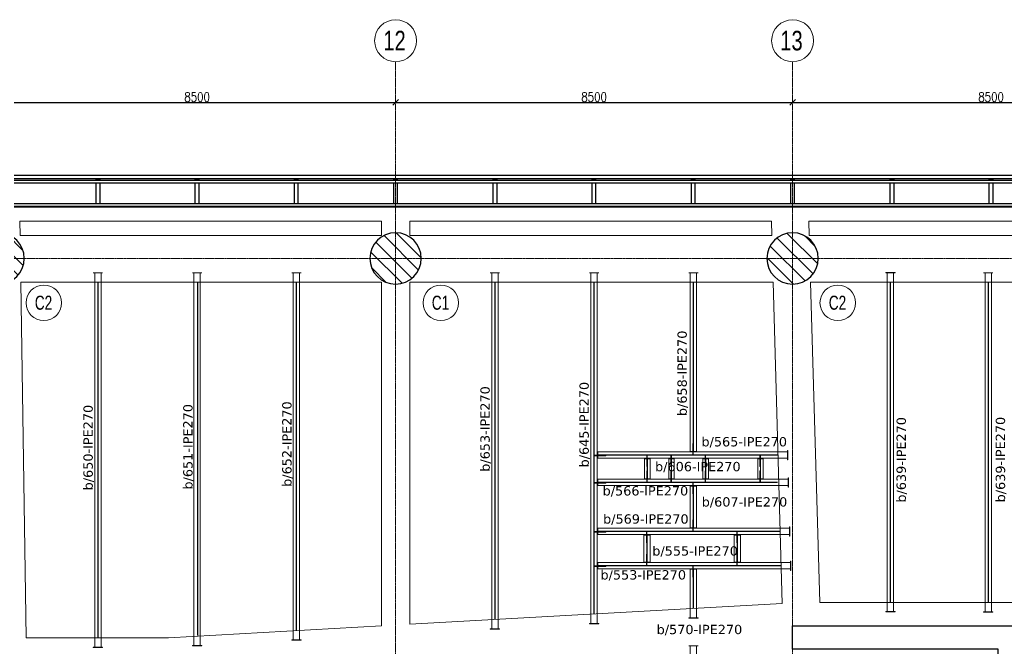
# Model space of a CAD drawing. Header units: millimetres. Extents: x -900 to 76657, y -21218 to 30615.
# Drawn here: x 39175 to 60299, y 17150 to 30615 of the extents above; entities that cross this region are included whole.
import ezdxf

# ---------------------------------------------------------------- set-up
doc = ezdxf.new("R2010")
doc.units = ezdxf.units.MM
doc.header["$LTSCALE"] = 0.9
doc.linetypes.add('Grid Line', pattern=[3.33375, 1.905, -0.47625, 0.47625, -0.47625])
for name, color, linetype, lineweight in [('0-1', 7, 'Continuous', 5), ('A_ALMA', 255, 'Continuous', 5), ('E_COLUMNAS', 1, 'Continuous', 18), ('E_COLUMNAS-3', 1, 'Continuous', 35), ('E_COLUMNAS-4', 1, 'Continuous', 25), ('E_EJES', 8, 'Continuous', 9), ('E_EJES-1', 8, 'Grid Line', 9), ('E_MUROS-1', 2, 'Continuous', 25), ('E_TEXTO', 3, 'Continuous', 9), ('E_VIGAS', 5, 'Continuous', 9), ('E_VIGAS-1', 5, 'Continuous', 25), ('E_VIGAS-2', 1, 'Continuous', 25), ('P-PLATINA', 6, 'Continuous', 15), ('VIGAS_HCB', 253, 'Continuous', 15)]:
    doc.layers.add(name, color=color, linetype=linetype, lineweight=lineweight)
doc.layers.add('COTAS', color=8, linetype='Continuous')
doc.styles.add('Arial Narrow', font='', dxfattribs={"width": 0.85, "height": 0.3})
doc.styles.add('CNI_COTAS', font='romans.shx', dxfattribs={"width": 0.8})
doc.styles.add('Swis721 LtCn BT', font='swisscl.ttf', dxfattribs={"height": 0.42})
doc.styles.add('VERDANA', font='verdana.ttf')
doc.styles.get('Arial Narrow').set_extended_font_data('Arial Narrow')
doc.dimstyles.new('1.5', dxfattribs={"dimscale": 0, "dimtxt": 200, "dimasz": 120, "dimexe": 4, "dimexo": 4, "dimgap": 15, "dimtad": 1, "dimdec": 0, "dimzin": 4, "dimdsep": 46, "dimtxsty": 'CNI_COTAS', "dimblk": 'OBLIQUE', "dimcen": -0.09, "dimclrd": 256, "dimclrt": 3, "dimadec": 0, "dimazin": 0, "dimtfac": 1, "dimtdec": 0, "dimtmove": 2, "dimatfit": 0, "dimldrblk": 'OBLIQUE', "dimfxl": 0.05, "dimtolj": 1, "dimtzin": 0, "dimarcsym": 0})

# ---------------------------------------------------------------- blocks, each defined once
blk = doc.blocks.new('EST_SFM_VIGA-METALICA-SECCION-C - EST_SFM_VIGA-METALICA-UPN160-1604346-_50_00m_N_E_-NIVEL-13 DOC')
at = {"layer": 'E_VIGAS-1'}
for p, q in [((30.11, 0.018), (-30.277, 0.018)), ((-30.272, -0.047), (30.104, -0.047))]:
    blk.add_line(p, q, dxfattribs=at)
blk = doc.blocks.new('EST_SFM_VIGA-METALICA-SECCION-C - EST_SFM_VIGA-METALICA-UPN100-1526554-_50_00m_N_E_-NIVEL-13 DOC')
at = {"layer": 'E_VIGAS-2'}
for p, q in [((34.942, 0.018), (-34.929, 0.018)), ((-34.929, -0.032), (34.942, -0.032))]:
    blk.add_line(p, q, dxfattribs=at)
blk = doc.blocks.new('EST_SFM_VIGA-METALICA-SECCION-C - EST_SFM_VIGA-METALICA-UPN100-1526616-_50_00m_N_E_-NIVEL-13 DOC')
at = {"layer": 'E_VIGAS-2'}
for p, q in [((34.044, 0.032), (-34.827, 0.032)), ((-34.827, -0.018), (34.044, -0.018))]:
    blk.add_line(p, q, dxfattribs=at)
blk = doc.blocks.new('DCTIB_CNI_EST_MOD-1A-FAC_0001_rvt-1-_50_00m_N_E_-NIVEL-13 DOC')
at = {"layer": 'E_VIGAS-1'}
for p, q in [((-38.078, 167.858), (-38.078, 167.859)), ((-38.078, 167.859), (-38.05, 167.859)), ((-37.996, 167.858), (-38.078, 167.858)), ((-38.078, 167.858), (-38.078, 167.83)), ((-38.078, 167.78), (-38.078, 167.33)), ((-38.04, 167.864), (-38.04, 167.878)), ((-38.04, 167.859), (-38.04, 167.864)), ((-38.035, 167.878), (-38.035, 167.864)), ((-38.035, 167.864), (-38.035, 167.859)), ((-38.024, 167.859), (-37.996, 167.859)), ((-37.996, 167.859), (-37.996, 167.858)), ((-37.996, 167.858), (-37.996, 167.83)), ((-37.996, 167.78), (-37.996, 167.33)), ((-35.953, 167.859), (-35.925, 167.859)), ((-35.953, 167.858), (-35.953, 167.859)), ((-35.871, 167.858), (-35.953, 167.858)), ((-35.953, 167.83), (-35.953, 167.858)), ((-35.953, 167.33), (-35.953, 167.78)), ((-35.915, 167.864), (-35.915, 167.878)), ((-35.915, 167.859), (-35.915, 167.864)), ((-35.91, 167.878), (-35.91, 167.864)), ((-35.91, 167.864), (-35.91, 167.859)), ((-35.899, 167.859), (-35.871, 167.859)), ((-35.871, 167.859), (-35.871, 167.858)), ((-35.871, 167.83), (-35.871, 167.858)), ((-35.871, 167.33), (-35.871, 167.78)), ((-33.828, 167.859), (-33.8, 167.859)), ((-33.828, 167.858), (-33.828, 167.859)), ((-33.746, 167.858), (-33.828, 167.858)), ((-33.828, 167.83), (-33.828, 167.858)), ((-33.828, 167.33), (-33.828, 167.78)), ((-33.79, 167.864), (-33.79, 167.878)), ((-33.79, 167.859), (-33.79, 167.864)), ((-33.785, 167.878), (-33.785, 167.864)), ((-33.785, 167.864), (-33.785, 167.859)), ((-33.774, 167.859), (-33.746, 167.859)), ((-33.746, 167.859), (-33.746, 167.858)), ((-33.746, 167.83), (-33.746, 167.858)), ((-33.746, 167.33), (-33.746, 167.78)), ((-31.703, 167.859), (-31.675, 167.859)), ((-31.703, 167.858), (-31.703, 167.859)), ((-31.621, 167.858), (-31.703, 167.858)), ((-31.703, 167.83), (-31.703, 167.858)), ((-31.703, 167.33), (-31.703, 167.78)), ((-31.664, 167.864), (-31.664, 167.878)), ((-31.664, 167.859), (-31.664, 167.864)), ((-31.659, 167.878), (-31.659, 167.864)), ((-31.659, 167.864), (-31.659, 167.859)), ((-31.649, 167.859), (-31.621, 167.859)), ((-31.621, 167.859), (-31.621, 167.858)), ((-31.621, 167.83), (-31.621, 167.858)), ((-31.621, 167.33), (-31.621, 167.78)), ((-29.578, 167.858), (-29.578, 167.859)), ((-29.578, 167.859), (-29.55, 167.859)), ((-29.496, 167.858), (-29.578, 167.858)), ((-29.578, 167.858), (-29.578, 167.83)), ((-29.578, 167.78), (-29.578, 167.33)), ((-29.54, 167.864), (-29.54, 167.878)), ((-29.54, 167.859), (-29.54, 167.864)), ((-29.535, 167.878), (-29.535, 167.864)), ((-29.535, 167.864), (-29.535, 167.859)), ((-29.524, 167.859), (-29.496, 167.859)), ((-29.496, 167.859), (-29.496, 167.858)), ((-29.496, 167.858), (-29.496, 167.83)), ((-29.496, 167.78), (-29.496, 167.33)), ((-27.454, 167.859), (-27.426, 167.859)), ((-27.454, 167.858), (-27.454, 167.859)), ((-27.372, 167.858), (-27.454, 167.858)), ((-27.454, 167.83), (-27.454, 167.858)), ((-27.454, 167.33), (-27.454, 167.78)), ((-27.415, 167.864), (-27.415, 167.878)), ((-27.415, 167.859), (-27.415, 167.864)), ((-27.41, 167.878), (-27.41, 167.864)), ((-27.41, 167.864), (-27.41, 167.859)), ((-27.399, 167.859), (-27.372, 167.859)), ((-27.372, 167.859), (-27.372, 167.858)), ((-27.372, 167.83), (-27.372, 167.858)), ((-27.372, 167.33), (-27.372, 167.78)), ((-25.328, 167.859), (-25.3, 167.859)), ((-25.328, 167.858), (-25.328, 167.859)), ((-25.246, 167.858), (-25.328, 167.858)), ((-25.328, 167.83), (-25.328, 167.858)), ((-25.328, 167.33), (-25.328, 167.78)), ((-25.29, 167.864), (-25.29, 167.878)), ((-25.29, 167.859), (-25.29, 167.864)), ((-25.285, 167.878), (-25.285, 167.864)), ((-25.285, 167.864), (-25.285, 167.859)), ((-25.274, 167.859), (-25.246, 167.859)), ((-25.246, 167.859), (-25.246, 167.858)), ((-25.246, 167.83), (-25.246, 167.858)), ((-25.246, 167.33), (-25.246, 167.78)), ((-23.203, 167.859), (-23.175, 167.859)), ((-23.203, 167.858), (-23.203, 167.859)), ((-23.121, 167.858), (-23.203, 167.858)), ((-23.203, 167.83), (-23.203, 167.858)), ((-23.203, 167.33), (-23.203, 167.78)), ((-23.164, 167.864), (-23.164, 167.878)), ((-23.164, 167.859), (-23.164, 167.864)), ((-23.159, 167.878), (-23.159, 167.864)), ((-23.159, 167.864), (-23.159, 167.859)), ((-23.149, 167.859), (-23.121, 167.859)), ((-23.121, 167.859), (-23.121, 167.858)), ((-23.121, 167.83), (-23.121, 167.858)), ((-23.121, 167.33), (-23.121, 167.78)), ((-21.078, 167.858), (-21.078, 167.859)), ((-21.078, 167.859), (-21.05, 167.859)), ((-20.996, 167.858), (-21.078, 167.858)), ((-21.078, 167.858), (-21.078, 167.83)), ((-21.078, 167.78), (-21.078, 167.33)), ((-21.04, 167.864), (-21.04, 167.878)), ((-21.04, 167.859), (-21.04, 167.864)), ((-21.035, 167.878), (-21.035, 167.864)), ((-21.035, 167.864), (-21.035, 167.859)), ((-21.024, 167.859), (-20.996, 167.859)), ((-20.996, 167.859), (-20.996, 167.858)), ((-20.996, 167.858), (-20.996, 167.83)), ((-20.996, 167.78), (-20.996, 167.33)), ((-18.953, 167.859), (-18.925, 167.859)), ((-18.953, 167.858), (-18.953, 167.859)), ((-18.871, 167.858), (-18.953, 167.858)), ((-18.953, 167.83), (-18.953, 167.858)), ((-18.953, 167.33), (-18.953, 167.78)), ((-18.915, 167.864), (-18.915, 167.878)), ((-18.915, 167.859), (-18.915, 167.864)), ((-18.91, 167.878), (-18.91, 167.864)), ((-18.91, 167.864), (-18.91, 167.859)), ((-18.899, 167.859), (-18.871, 167.859)), ((-18.871, 167.859), (-18.871, 167.858)), ((-18.871, 167.83), (-18.871, 167.858)), ((-18.871, 167.33), (-18.871, 167.78)), ((-38.078, 167.28), (-38.078, 167.262)), ((-37.996, 167.262), (-38.078, 167.262)), ((-37.996, 167.28), (-37.996, 167.262)), ((-35.953, 167.263), (-35.953, 167.28)), ((-35.871, 167.263), (-35.953, 167.263)), ((-35.871, 167.263), (-35.871, 167.28)), ((-33.828, 167.263), (-33.828, 167.28)), ((-33.746, 167.263), (-33.828, 167.263)), ((-33.746, 167.263), (-33.746, 167.28)), ((-31.703, 167.263), (-31.703, 167.28)), ((-31.621, 167.263), (-31.703, 167.263)), ((-31.621, 167.263), (-31.621, 167.28)), ((-29.578, 167.28), (-29.578, 167.263)), ((-29.496, 167.263), (-29.578, 167.263)), ((-29.496, 167.28), (-29.496, 167.263)), ((-27.454, 167.26), (-27.454, 167.28)), ((-27.372, 167.26), (-27.454, 167.26)), ((-27.372, 167.26), (-27.372, 167.28)), ((-25.328, 167.263), (-25.328, 167.28)), ((-25.246, 167.263), (-25.328, 167.263)), ((-25.246, 167.263), (-25.246, 167.28)), ((-23.203, 167.263), (-23.203, 167.28)), ((-23.121, 167.263), (-23.203, 167.263)), ((-23.121, 167.263), (-23.121, 167.28)), ((-21.078, 167.28), (-21.078, 167.263)), ((-20.996, 167.263), (-21.078, 167.263)), ((-20.996, 167.28), (-20.996, 167.263)), ((-18.953, 167.263), (-18.953, 167.28)), ((-18.871, 167.263), (-18.953, 167.263)), ((-18.871, 167.263), (-18.871, 167.28))]:
    blk.add_line(p, q, dxfattribs=at)
for points, knots in [([(-38.05, 167.859), (-38.049, 167.859), (-38.048, 167.859), (-38.045, 167.859), (-38.043, 167.86), (-38.041, 167.86), (-38.04, 167.862), (-38.04, 167.863), (-38.04, 167.864)], [0, 0, 0, 0, 0.142857, 0.285714, 0.428571, 0.571429, 0.785714, 1, 1, 1, 1]), ([(-38.04, 167.864), (-38.04, 167.863), (-38.04, 167.862), (-38.042, 167.86), (-38.043, 167.86), (-38.045, 167.859), (-38.046, 167.859), (-38.047, 167.859), (-38.049, 167.859), (-38.05, 167.859)], [0, 0, 0, 0, 0.285714, 0.428571, 0.571429, 0.678571, 0.732143, 0.785714, 1, 1, 1, 1]), ([(-38.024, 167.859), (-38.025, 167.859), (-38.026, 167.859), (-38.029, 167.859), (-38.031, 167.86), (-38.033, 167.86), (-38.034, 167.862), (-38.035, 167.863), (-38.035, 167.864)], [0, 0, 0, 0, 0.142857, 0.285714, 0.428571, 0.571429, 0.785714, 1, 1, 1, 1]), ([(-38.035, 167.864), (-38.035, 167.863), (-38.034, 167.862), (-38.033, 167.86), (-38.031, 167.86), (-38.03, 167.859), (-38.029, 167.859), (-38.027, 167.859), (-38.025, 167.859), (-38.024, 167.859)], [0, 0, 0, 0, 0.285714, 0.428571, 0.571429, 0.678571, 0.732143, 0.785714, 1, 1, 1, 1]), ([(-35.915, 167.864), (-35.915, 167.863), (-35.915, 167.862), (-35.917, 167.86), (-35.918, 167.86), (-35.92, 167.859), (-35.921, 167.859), (-35.922, 167.859), (-35.924, 167.859), (-35.925, 167.859)], [0, 0, 0, 0, 0.285714, 0.428571, 0.571429, 0.678571, 0.732143, 0.785714, 1, 1, 1, 1]), ([(-35.925, 167.859), (-35.924, 167.859), (-35.923, 167.859), (-35.92, 167.859), (-35.918, 167.86), (-35.916, 167.86), (-35.915, 167.862), (-35.915, 167.863), (-35.915, 167.864)], [0, 0, 0, 0, 0.142857, 0.285714, 0.428571, 0.571429, 0.785714, 1, 1, 1, 1]), ([(-35.91, 167.864), (-35.91, 167.863), (-35.909, 167.862), (-35.908, 167.86), (-35.906, 167.86), (-35.905, 167.859), (-35.904, 167.859), (-35.902, 167.859), (-35.9, 167.859), (-35.899, 167.859)], [0, 0, 0, 0, 0.285714, 0.428571, 0.571429, 0.678571, 0.732143, 0.785714, 1, 1, 1, 1]), ([(-35.899, 167.859), (-35.9, 167.859), (-35.901, 167.859), (-35.904, 167.859), (-35.906, 167.86), (-35.908, 167.86), (-35.909, 167.862), (-35.91, 167.863), (-35.91, 167.864)], [0, 0, 0, 0, 0.142857, 0.285714, 0.428571, 0.571429, 0.785714, 1, 1, 1, 1]), ([(-33.79, 167.864), (-33.79, 167.863), (-33.79, 167.862), (-33.792, 167.86), (-33.793, 167.86), (-33.795, 167.859), (-33.796, 167.859), (-33.797, 167.859), (-33.799, 167.859), (-33.8, 167.859)], [0, 0, 0, 0, 0.285714, 0.428571, 0.571429, 0.678571, 0.732143, 0.785714, 1, 1, 1, 1]), ([(-33.8, 167.859), (-33.799, 167.859), (-33.798, 167.859), (-33.795, 167.859), (-33.793, 167.86), (-33.791, 167.86), (-33.79, 167.862), (-33.79, 167.863), (-33.79, 167.864)], [0, 0, 0, 0, 0.142857, 0.285714, 0.428571, 0.571429, 0.785714, 1, 1, 1, 1]), ([(-33.785, 167.864), (-33.785, 167.863), (-33.784, 167.862), (-33.783, 167.86), (-33.781, 167.86), (-33.78, 167.859), (-33.779, 167.859), (-33.777, 167.859), (-33.775, 167.859), (-33.774, 167.859)], [0, 0, 0, 0, 0.285714, 0.428571, 0.571429, 0.678571, 0.732143, 0.785714, 1, 1, 1, 1]), ([(-33.774, 167.859), (-33.775, 167.859), (-33.776, 167.859), (-33.779, 167.859), (-33.781, 167.86), (-33.783, 167.86), (-33.784, 167.862), (-33.785, 167.863), (-33.785, 167.864)], [0, 0, 0, 0, 0.142857, 0.285714, 0.428571, 0.571429, 0.785714, 1, 1, 1, 1]), ([(-31.664, 167.864), (-31.664, 167.863), (-31.665, 167.862), (-31.666, 167.86), (-31.668, 167.86), (-31.669, 167.859), (-31.67, 167.859), (-31.672, 167.859), (-31.674, 167.859), (-31.675, 167.859)], [0, 0, 0, 0, 0.285714, 0.428571, 0.571429, 0.678571, 0.732143, 0.785714, 1, 1, 1, 1]), ([(-31.675, 167.859), (-31.674, 167.859), (-31.673, 167.859), (-31.67, 167.859), (-31.668, 167.86), (-31.666, 167.86), (-31.665, 167.862), (-31.664, 167.863), (-31.664, 167.864)], [0, 0, 0, 0, 0.142857, 0.285714, 0.428571, 0.571429, 0.785714, 1, 1, 1, 1]), ([(-31.659, 167.864), (-31.659, 167.863), (-31.659, 167.862), (-31.657, 167.86), (-31.656, 167.86), (-31.654, 167.859), (-31.653, 167.859), (-31.652, 167.859), (-31.65, 167.859), (-31.649, 167.859)], [0, 0, 0, 0, 0.285714, 0.428571, 0.571429, 0.678571, 0.732143, 0.785714, 1, 1, 1, 1]), ([(-31.649, 167.859), (-31.65, 167.859), (-31.651, 167.859), (-31.654, 167.859), (-31.656, 167.86), (-31.658, 167.86), (-31.659, 167.862), (-31.659, 167.863), (-31.659, 167.864)], [0, 0, 0, 0, 0.142857, 0.285714, 0.428571, 0.571429, 0.785714, 1, 1, 1, 1]), ([(-29.55, 167.859), (-29.549, 167.859), (-29.548, 167.859), (-29.545, 167.859), (-29.543, 167.86), (-29.541, 167.86), (-29.54, 167.862), (-29.54, 167.863), (-29.54, 167.864)], [0, 0, 0, 0, 0.142857, 0.285714, 0.428571, 0.571429, 0.785714, 1, 1, 1, 1]), ([(-29.54, 167.864), (-29.54, 167.863), (-29.54, 167.862), (-29.542, 167.86), (-29.543, 167.86), (-29.545, 167.859), (-29.546, 167.859), (-29.547, 167.859), (-29.549, 167.859), (-29.55, 167.859)], [0, 0, 0, 0, 0.285714, 0.428571, 0.571429, 0.678571, 0.732143, 0.785714, 1, 1, 1, 1]), ([(-29.524, 167.859), (-29.525, 167.859), (-29.526, 167.859), (-29.529, 167.859), (-29.531, 167.86), (-29.533, 167.86), (-29.534, 167.862), (-29.535, 167.863), (-29.535, 167.864)], [0, 0, 0, 0, 0.142857, 0.285714, 0.428571, 0.571429, 0.785714, 1, 1, 1, 1]), ([(-29.535, 167.864), (-29.535, 167.863), (-29.534, 167.862), (-29.533, 167.86), (-29.531, 167.86), (-29.53, 167.859), (-29.529, 167.859), (-29.527, 167.859), (-29.525, 167.859), (-29.524, 167.859)], [0, 0, 0, 0, 0.285714, 0.428571, 0.571429, 0.678571, 0.732143, 0.785714, 1, 1, 1, 1]), ([(-27.415, 167.864), (-27.415, 167.863), (-27.415, 167.862), (-27.417, 167.86), (-27.419, 167.86), (-27.42, 167.859), (-27.421, 167.859), (-27.423, 167.859), (-27.424, 167.859), (-27.426, 167.859)], [0, 0, 0, 0, 0.285714, 0.428571, 0.571429, 0.678571, 0.732143, 0.785714, 1, 1, 1, 1]), ([(-27.426, 167.859), (-27.425, 167.859), (-27.423, 167.859), (-27.421, 167.859), (-27.419, 167.86), (-27.417, 167.86), (-27.415, 167.862), (-27.415, 167.863), (-27.415, 167.864)], [0, 0, 0, 0, 0.142857, 0.285714, 0.428571, 0.571429, 0.785714, 1, 1, 1, 1]), ([(-27.41, 167.864), (-27.41, 167.863), (-27.41, 167.862), (-27.408, 167.86), (-27.407, 167.86), (-27.405, 167.859), (-27.404, 167.859), (-27.402, 167.859), (-27.401, 167.859), (-27.399, 167.859)], [0, 0, 0, 0, 0.285714, 0.428571, 0.571429, 0.678571, 0.732143, 0.785714, 1, 1, 1, 1]), ([(-27.399, 167.859), (-27.4, 167.859), (-27.402, 167.859), (-27.404, 167.859), (-27.406, 167.86), (-27.408, 167.86), (-27.41, 167.862), (-27.41, 167.863), (-27.41, 167.864)], [0, 0, 0, 0, 0.142857, 0.285714, 0.428571, 0.571429, 0.785714, 1, 1, 1, 1]), ([(-25.29, 167.864), (-25.29, 167.863), (-25.29, 167.862), (-25.292, 167.86), (-25.293, 167.86), (-25.295, 167.859), (-25.296, 167.859), (-25.297, 167.859), (-25.299, 167.859), (-25.3, 167.859)], [0, 0, 0, 0, 0.285714, 0.428571, 0.571429, 0.678571, 0.732143, 0.785714, 1, 1, 1, 1]), ([(-25.3, 167.859), (-25.299, 167.859), (-25.298, 167.859), (-25.295, 167.859), (-25.293, 167.86), (-25.291, 167.86), (-25.29, 167.862), (-25.29, 167.863), (-25.29, 167.864)], [0, 0, 0, 0, 0.142857, 0.285714, 0.428571, 0.571429, 0.785714, 1, 1, 1, 1]), ([(-25.285, 167.864), (-25.285, 167.863), (-25.284, 167.862), (-25.283, 167.86), (-25.281, 167.86), (-25.28, 167.859), (-25.279, 167.859), (-25.277, 167.859), (-25.275, 167.859), (-25.274, 167.859)], [0, 0, 0, 0, 0.285714, 0.428571, 0.571429, 0.678571, 0.732143, 0.785714, 1, 1, 1, 1]), ([(-25.274, 167.859), (-25.275, 167.859), (-25.276, 167.859), (-25.279, 167.859), (-25.281, 167.86), (-25.283, 167.86), (-25.284, 167.862), (-25.285, 167.863), (-25.285, 167.864)], [0, 0, 0, 0, 0.142857, 0.285714, 0.428571, 0.571429, 0.785714, 1, 1, 1, 1]), ([(-23.164, 167.864), (-23.164, 167.863), (-23.165, 167.862), (-23.166, 167.86), (-23.168, 167.86), (-23.169, 167.859), (-23.17, 167.859), (-23.172, 167.859), (-23.174, 167.859), (-23.175, 167.859)], [0, 0, 0, 0, 0.285714, 0.428571, 0.571429, 0.678571, 0.732143, 0.785714, 1, 1, 1, 1]), ([(-23.175, 167.859), (-23.174, 167.859), (-23.173, 167.859), (-23.17, 167.859), (-23.168, 167.86), (-23.166, 167.86), (-23.165, 167.862), (-23.164, 167.863), (-23.164, 167.864)], [0, 0, 0, 0, 0.142857, 0.285714, 0.428571, 0.571429, 0.785714, 1, 1, 1, 1]), ([(-23.159, 167.864), (-23.159, 167.863), (-23.159, 167.862), (-23.157, 167.86), (-23.156, 167.86), (-23.154, 167.859), (-23.153, 167.859), (-23.152, 167.859), (-23.15, 167.859), (-23.149, 167.859)], [0, 0, 0, 0, 0.285714, 0.428571, 0.571429, 0.678571, 0.732143, 0.785714, 1, 1, 1, 1]), ([(-23.149, 167.859), (-23.15, 167.859), (-23.151, 167.859), (-23.154, 167.859), (-23.156, 167.86), (-23.158, 167.86), (-23.159, 167.862), (-23.159, 167.863), (-23.159, 167.864)], [0, 0, 0, 0, 0.142857, 0.285714, 0.428571, 0.571429, 0.785714, 1, 1, 1, 1]), ([(-21.05, 167.859), (-21.049, 167.859), (-21.048, 167.859), (-21.045, 167.859), (-21.043, 167.86), (-21.041, 167.86), (-21.04, 167.862), (-21.04, 167.863), (-21.04, 167.864)], [0, 0, 0, 0, 0.142857, 0.285714, 0.428571, 0.571429, 0.785714, 1, 1, 1, 1]), ([(-21.04, 167.864), (-21.04, 167.863), (-21.04, 167.862), (-21.042, 167.86), (-21.043, 167.86), (-21.045, 167.859), (-21.046, 167.859), (-21.047, 167.859), (-21.049, 167.859), (-21.05, 167.859)], [0, 0, 0, 0, 0.285714, 0.428571, 0.571429, 0.678571, 0.732143, 0.785714, 1, 1, 1, 1]), ([(-21.024, 167.859), (-21.025, 167.859), (-21.026, 167.859), (-21.029, 167.859), (-21.031, 167.86), (-21.033, 167.86), (-21.034, 167.862), (-21.035, 167.863), (-21.035, 167.864)], [0, 0, 0, 0, 0.142857, 0.285714, 0.428571, 0.571429, 0.785714, 1, 1, 1, 1]), ([(-21.035, 167.864), (-21.035, 167.863), (-21.034, 167.862), (-21.033, 167.86), (-21.031, 167.86), (-21.03, 167.859), (-21.029, 167.859), (-21.027, 167.859), (-21.025, 167.859), (-21.024, 167.859)], [0, 0, 0, 0, 0.285714, 0.428571, 0.571429, 0.678571, 0.732143, 0.785714, 1, 1, 1, 1]), ([(-18.915, 167.864), (-18.915, 167.863), (-18.915, 167.862), (-18.917, 167.86), (-18.918, 167.86), (-18.92, 167.859), (-18.921, 167.859), (-18.922, 167.859), (-18.924, 167.859), (-18.925, 167.859)], [0, 0, 0, 0, 0.2857143, 0.4285714, 0.5714286, 0.6785714, 0.7321429, 0.7857143, 0.9903597, 0.9903597, 0.9903597, 0.9903597]), ([(-18.925, 167.859), (-18.924, 167.859), (-18.923, 167.859), (-18.92, 167.859), (-18.918, 167.86), (-18.916, 167.86), (-18.915, 167.862), (-18.915, 167.863), (-18.915, 167.864)], [0, 0, 0, 0, 0.142857, 0.285714, 0.428571, 0.571429, 0.785714, 1, 1, 1, 1]), ([(-18.91, 167.864), (-18.91, 167.863), (-18.909, 167.862), (-18.908, 167.86), (-18.906, 167.86), (-18.905, 167.859), (-18.904, 167.859), (-18.902, 167.859), (-18.9, 167.859), (-18.899, 167.859)], [0, 0, 0, 0, 0.285714, 0.428571, 0.571429, 0.678571, 0.732143, 0.785714, 1, 1, 1, 1]), ([(-18.899, 167.859), (-18.9, 167.859), (-18.901, 167.859), (-18.904, 167.859), (-18.906, 167.86), (-18.908, 167.86), (-18.909, 167.862), (-18.91, 167.863), (-18.91, 167.864)], [0, 0, 0, 0, 0.142857, 0.285714, 0.428571, 0.571429, 0.785714, 1, 1, 1, 1])]:
    blk.add_open_spline(points, degree=3, knots=knots, dxfattribs=at)
for name, p in [('EST_SFM_VIGA-METALICA-SECCION-C - EST_SFM_VIGA-METALICA-UPN160-1604346-_50_00m_N_E_-NIVEL-13 DOC', (-40.081, 167.925)), ('EST_SFM_VIGA-METALICA-SECCION-C - EST_SFM_VIGA-METALICA-UPN100-1526554-_50_00m_N_E_-NIVEL-13 DOC', (-40.169, 167.812)), ('EST_SFM_VIGA-METALICA-SECCION-C - EST_SFM_VIGA-METALICA-UPN100-1526616-_50_00m_N_E_-NIVEL-13 DOC', (-39.77, 167.298))]:
    blk.add_blockref(name, p, dxfattribs=at)
blk = doc.blocks.new('EST_SCM_COLUMNA-SECCION-CIRCULAR - EST_SCM_COLUMNA-CONCRETO-CIRCULAR_Ø_110cm-V20-_50_00m_N_E_-NIVEL-13 DOC')
at = {"layer": 'E_COLUMNAS'}
h = blk.add_hatch(dxfattribs=at)
h.set_pattern_fill('FP_19', color=256, style=0, pattern_type=2)
h.set_pattern_definition([(135, (40.162, -166.162), (-0.15909903, -0.15909903), [])])
h.paths.add_polyline_path([(-0.041, -0.548), (0.041, -0.548), (0.122, -0.536), (0.201, -0.512), (0.275, -0.476), (0.343, -0.43), (0.403, -0.374), (0.454, -0.31), (0.496, -0.239), (0.526, -0.162), (0.544, -0.082), (0.55, 0), (0.544, 0.082), (0.526, 0.162), (0.496, 0.239), (0.454, 0.31), (0.403, 0.374), (0.343, 0.43), (0.275, 0.476), (0.201, 0.512), (0.122, 0.536), (0.034, 0.548), (-0.041, 0.548), (-0.122, 0.536), (-0.201, 0.512), (-0.275, 0.476), (-0.343, 0.43), (-0.403, 0.374), (-0.454, 0.31), (-0.496, 0.239), (-0.526, 0.162), (-0.544, 0.082), (-0.55, 0), (-0.544, -0.082), (-0.526, -0.162), (-0.496, -0.239), (-0.454, -0.31), (-0.403, -0.374), (-0.343, -0.43), (-0.275, -0.476), (-0.201, -0.512), (-0.122, -0.536)])
at = {"layer": 'E_COLUMNAS-4'}
for start, end in [(0, 180), (180, 0)]:
    blk.add_arc((0, 0), 0.55, start, end, dxfattribs=at)
blk = doc.blocks.new('EST_SCM_COLUMNA-SECCION-CIRCULAR - EST_SCM_COLUMNA-CONCRETO-CIRCULAR_Ø_110cm-V21-_50_00m_N_E_-NIVEL-13 DOC')
at = {"layer": 'E_COLUMNAS'}
h = blk.add_hatch(dxfattribs=at)
h.set_pattern_fill('FP_20', color=256, style=0, pattern_type=2)
h.set_pattern_definition([(135, (31.662, -166.162), (-0.15909903, -0.15909903), [])])
h.paths.add_polyline_path([(0.041, -0.548), (0.122, -0.536), (0.201, -0.512), (0.275, -0.476), (0.343, -0.43), (0.403, -0.374), (0.454, -0.31), (0.496, -0.239), (0.526, -0.162), (0.544, -0.082), (0.55, 0), (0.544, 0.082), (0.526, 0.162), (0.496, 0.239), (0.454, 0.31), (0.403, 0.374), (0.343, 0.43), (0.275, 0.476), (0.201, 0.512), (0.122, 0.536), (0.041, 0.548), (-0.041, 0.548), (-0.122, 0.536), (-0.201, 0.512), (-0.275, 0.476), (-0.343, 0.43), (-0.403, 0.374), (-0.454, 0.31), (-0.496, 0.239), (-0.526, 0.162), (-0.544, 0.082), (-0.55, 0), (-0.544, -0.082), (-0.526, -0.162), (-0.496, -0.239), (-0.454, -0.31), (-0.403, -0.374), (-0.343, -0.43), (-0.275, -0.476), (-0.201, -0.512), (-0.122, -0.536), (-0.041, -0.548)])
at = {"layer": 'E_COLUMNAS-4'}
for start, end in [(0, 180), (180, 0)]:
    blk.add_arc((0, 0), 0.55, start, end, dxfattribs=at)
blk = doc.blocks.new('EST_SCM_COLUMNA-SECCION-CIRCULAR - EST_SCM_COLUMNA-CONCRETO-CIRCULAR_Ø_110cm-V22-_50_00m_N_E_-NIVEL-13 DOC')
at = {"layer": 'E_COLUMNAS'}
h = blk.add_hatch(dxfattribs=at)
h.set_pattern_fill('FP_21', color=256, style=0, pattern_type=2)
h.set_pattern_definition([(135, (23.162, -166.162), (-0.15909903, -0.15909903), [])])
h.paths.add_polyline_path([(0.041, -0.548), (0.122, -0.536), (0.201, -0.512), (0.275, -0.476), (0.343, -0.43), (0.403, -0.374), (0.454, -0.31), (0.496, -0.239), (0.526, -0.162), (0.544, -0.082), (0.55, 0), (0.544, 0.082), (0.526, 0.162), (0.496, 0.239), (0.454, 0.31), (0.403, 0.374), (0.343, 0.43), (0.275, 0.476), (0.201, 0.512), (0.114, 0.537), (0.041, 0.548), (-0.041, 0.548), (-0.122, 0.536), (-0.201, 0.512), (-0.275, 0.476), (-0.343, 0.43), (-0.403, 0.374), (-0.454, 0.31), (-0.496, 0.239), (-0.526, 0.162), (-0.544, 0.082), (-0.55, 0), (-0.544, -0.082), (-0.526, -0.162), (-0.496, -0.239), (-0.454, -0.31), (-0.403, -0.374), (-0.343, -0.43), (-0.275, -0.476), (-0.201, -0.512), (-0.122, -0.536), (-0.041, -0.548)])
at = {"layer": 'E_COLUMNAS-4'}
for start, end in [(0, 180), (180, 0)]:
    blk.add_arc((0, 0), 0.55, start, end, dxfattribs=at)
blk = doc.blocks.new('Grid - CNI_NOMBRE EJES-372759-_50_00m_N_E_-NIVEL-13 DOC')
at = {"layer": 'E_EJES'}
blk.add_circle((0, 0), 0.003, dxfattribs=at)
blk = doc.blocks.new('CNI_TAG COLUMNAS CONCRETO MARCA - CNI_COLUMNA CONCRETO-582370-_50_00m_N_E_-NIVEL-13 DOC')
at = {"layer": 'E_TEXTO'}
for start, end in [(360, 180), (180, 360)]:
    blk.add_arc((0.00026, -0.00015), 0.00254, start, end, dxfattribs=at)
blk = doc.blocks.new('_Oblique')
at = {"color": 0, "linetype": 'ByBlock', "lineweight": -2}
blk.add_line((-0.5, -0.5), (0.5, 0.5), dxfattribs=at)
blk = doc.blocks.new('*D439')
at = {"layer": 'COTAS', "lineweight": -2, "transparency": 16777216}
blk.add_line((38724, 28844), (47224, 28844), dxfattribs=at)
at = {"layer": 'Defpoints', "color": 0, "transparency": 16777216}
for p in [(38724, 28844), (47224, 28844), (47224, 28844)]:
    blk.add_point(p, dxfattribs=at)
at = {"layer": 'COTAS', "lineweight": -2, "transparency": 16777216, "xscale": 120, "yscale": 120, "zscale": 120, "rotation": 180}
blk.add_blockref('_Oblique', (38724, 28844), dxfattribs=at)
at = {"layer": 'COTAS', "lineweight": -2, "transparency": 16777216, "xscale": 120, "yscale": 120, "zscale": 120}
blk.add_blockref('_Oblique', (47224, 28844), dxfattribs=at)
at = {"layer": 'COTAS', "color": 3, "transparency": 16777216, "insert": (42974, 28959), "char_height": 200, "attachment_point": 5, "style": 'CNI_COTAS'}
blk.add_mtext('\\A1;8500', dxfattribs=at)
blk = doc.blocks.new('*D440')
at = {"layer": 'COTAS', "lineweight": -2, "transparency": 16777216}
blk.add_line((47224, 28844), (55724, 28844), dxfattribs=at)
at = {"layer": 'Defpoints', "color": 0, "transparency": 16777216}
for p in [(47224, 28844), (55724, 28844), (55724, 28844)]:
    blk.add_point(p, dxfattribs=at)
at = {"layer": 'COTAS', "lineweight": -2, "transparency": 16777216, "xscale": 120, "yscale": 120, "zscale": 120, "rotation": 180}
blk.add_blockref('_Oblique', (47224, 28844), dxfattribs=at)
at = {"layer": 'COTAS', "lineweight": -2, "transparency": 16777216, "xscale": 120, "yscale": 120, "zscale": 120}
blk.add_blockref('_Oblique', (55724, 28844), dxfattribs=at)
at = {"layer": 'COTAS', "color": 3, "transparency": 16777216, "insert": (51474, 28959), "char_height": 200, "attachment_point": 5, "style": 'CNI_COTAS'}
blk.add_mtext('\\A1;8500', dxfattribs=at)
blk = doc.blocks.new('*D441')
at = {"layer": 'COTAS', "lineweight": -2, "transparency": 16777216}
blk.add_line((55724, 28844), (64224, 28844), dxfattribs=at)
at = {"layer": 'Defpoints', "color": 0, "transparency": 16777216}
for p in [(55724, 28844), (64224, 28844), (64224, 28844)]:
    blk.add_point(p, dxfattribs=at)
at = {"layer": 'COTAS', "lineweight": -2, "transparency": 16777216, "xscale": 120, "yscale": 120, "zscale": 120, "rotation": 180}
blk.add_blockref('_Oblique', (55724, 28844), dxfattribs=at)
at = {"layer": 'COTAS', "lineweight": -2, "transparency": 16777216, "xscale": 120, "yscale": 120, "zscale": 120}
blk.add_blockref('_Oblique', (64224, 28844), dxfattribs=at)
at = {"layer": 'COTAS', "color": 3, "transparency": 16777216, "insert": (59974, 28959), "char_height": 200, "attachment_point": 5, "style": 'CNI_COTAS'}
blk.add_mtext('\\A1;8500', dxfattribs=at)

msp = doc.modelspace()

# ---------------------------------------------------------------- linework, layer by layer
at = {"layer": 'A_ALMA'}
for p, q in [((40845.5, 17385.2), (40845.5, 24980)), ((40852.1, 17385.2), (40852.1, 24980)), ((42980.5, 17419.9), (42980.5, 24980)), ((42987.1, 17419.9), (42987.1, 24980)), ((45095.5, 17540.4), (45095.5, 24980)), ((45102.1, 17540.4), (45102.1, 24980)), ((49346.5, 17774.3), (49346.5, 24980)), ((49352.1, 17774.3), (49352.1, 24980)), ((51470.5, 17892.6), (51470.5, 24980)), ((51477.1, 17892.6), (51477.1, 24980)), ((53594.4, 21365.2), (53594.4, 24980)), ((53601, 21365.2), (53601, 24980)), ((57815, 18145.1), (57815, 24985)), ((57821.6, 18145.1), (57821.6, 24985)), ((59909.5, 18140.1), (59909.5, 24980)), ((59916.1, 18140.1), (59916.1, 24980)), ((51552.3, 21291), (55402.9, 21291)), ((51552.3, 21284.4), (55402.9, 21284.4)), ((52610.8, 20780.2), (52610.8, 21210.2)), ((52617, 20780.2), (52617, 21210.2)), ((53128.1, 20780.2), (53128.1, 21210.2)), ((53134.3, 20780.2), (53134.3, 21210.2)), ((53859.7, 20780.2), (53859.7, 21210.2)), ((53865.9, 20780.2), (53865.9, 21210.2)), ((55033.2, 20780.2), (55033.2, 21210.2)), ((55039.4, 20780.2), (55039.4, 21210.2)), ((51552.3, 20706), (55402.9, 20706)), ((51552.3, 20699.4), (55402.9, 20699.4)), ((53594.4, 19730.9), (53594.4, 20625.2)), ((53601, 19730.9), (53601, 20625.2)), ((51552.3, 19656.7), (55449.6, 19656.7)), ((51552.3, 19650.1), (55449.6, 19650.1)), ((52603.2, 18995.9), (52603.2, 19575.9)), ((52609.8, 18995.9), (52609.8, 19575.9)), ((54538.1, 18995.9), (54538.1, 19575.9)), ((54544.7, 18995.9), (54544.7, 19575.9)), ((51552.3, 18921.7), (55470.5, 18921.7)), ((51552.3, 18915.1), (55470.5, 18915.1)), ((53595.5, 18011), (53595.5, 18840.8)), ((53602.1, 18011), (53602.1, 18840.8))]:
    msp.add_line(p, q, dxfattribs=at)
at = {"layer": 'E_EJES-1'}
for p, q in [((47223.8, -4505.6), (47223.8, 29714.8)), ((55723.8, -4505.6), (55723.8, 29714.8)), ((0, 25500), (75757.4, 25500))]:
    msp.add_line(p, q, dxfattribs=at)
at = {"layer": 'E_MUROS-1'}
msp.add_lwpolyline([(64223.9, 17630.2), (64223.9, 17130.2), (60524, 17130.2), (60524, 8370.2), (64223.9, 8370.2), (64223.9, 7870.2), (55723.9, 7870.2), (55723.9, 8370.2), (60124, 8370.2), (60124, 17130.2), (55723.9, 17130.2), (55723.9, 17630.2)], close=True, dxfattribs=at)
at = {"layer": 'E_VIGAS', "color": 30, "true_color": 0xf26722}
for points in [[(10824.8, 26595.9), (10824.8, -1095.9), (66625, -1095.8), (66625, 26595.9)], [(39181.8, 25990), (39177.1, 26295.9), (46924.8, 26295.9), (46924.8, 25990)], [(47524.8, 25990), (47524.8, 26295.9), (55270, 26295.9), (55278.7, 25990)], [(56079.1, 25990), (63825, 25990), (63825, 26295.9), (56070.3, 26295.9)], [(39196.9, 24990), (39312.5, 17375.2), (42362.1, 17375.2), (46924.8, 17629.3), (46924.8, 24990)], [(47524.8, 24990), (47524.8, 17662.7), (55503.7, 18107), (55307.3, 24990)]]:
    msp.add_lwpolyline(points, close=True, dxfattribs=at)
msp.add_lwpolyline([(63825, 24990), (56107.6, 24990), (56303.4, 18130.1), (60924.8, 18130.1), (60924.8, 17632.5)], dxfattribs=at)
at = {"layer": 'P-PLATINA'}
for points in [[(53584.4, 21535), (53594.4, 21535), (53594.4, 21291), (53584.4, 21291)], [(51478.1, 21284.4), (51478.1, 21274.4), (51722.1, 21274.4), (51722.1, 21284.4)], [(52600.8, 21040.4), (52610.8, 21040.4), (52610.8, 21284.4), (52600.8, 21284.4)], [(53118.1, 21040.4), (53128.1, 21040.4), (53128.1, 21284.4), (53118.1, 21284.4)], [(53849.7, 21040.4), (53859.7, 21040.4), (53859.7, 21284.4), (53849.7, 21284.4)], [(55023.2, 21040.4), (55033.2, 21040.4), (55033.2, 21284.4), (55023.2, 21284.4)], [(52600.8, 20950), (52610.8, 20950), (52610.8, 20706), (52600.8, 20706)], [(53118.1, 20950), (53128.1, 20950), (53128.1, 20706), (53118.1, 20706)], [(53849.7, 20950), (53859.7, 20950), (53859.7, 20706), (53849.7, 20706)], [(55023.2, 20950), (55033.2, 20950), (55033.2, 20706), (55023.2, 20706)], [(51478.1, 20699.4), (51478.1, 20689.4), (51722.1, 20689.4), (51722.1, 20699.4)], [(53584.4, 20455.4), (53594.4, 20455.4), (53594.4, 20699.4), (53584.4, 20699.4)], [(53584.4, 19900.7), (53594.4, 19900.7), (53594.4, 19656.7), (53584.4, 19656.7)], [(51478.1, 19650.1), (51478.1, 19640.1), (51722.1, 19640.1), (51722.1, 19650.1)], [(52593.2, 19406.1), (52603.2, 19406.1), (52603.2, 19650.1), (52593.2, 19650.1)], [(54528.1, 19406.1), (54538.1, 19406.1), (54538.1, 19650.1), (54528.1, 19650.1)], [(52593.2, 19165.7), (52603.2, 19165.7), (52603.2, 18921.7), (52593.2, 18921.7)], [(54528.1, 19165.7), (54538.1, 19165.7), (54538.1, 18921.7), (54528.1, 18921.7)], [(51478.1, 18915.1), (51478.1, 18905.1), (51722.1, 18905.1), (51722.1, 18915.1)], [(53585.5, 18915.1), (53595.5, 18915.1), (53595.5, 18671.1), (53585.5, 18671.1)]]:
    msp.add_lwpolyline(points, close=True, dxfattribs=at)
at = {"layer": 'VIGAS_HCB', "color": 8}
for points in [[(40948.8, 25196), (40748.8, 25196), (40748.8, 25190), (40948.8, 25190)], [(43073.8, 25196), (42873.8, 25196), (42873.8, 25190), (43073.8, 25190)], [(45198.8, 25196), (44998.8, 25196), (44998.8, 25190), (45198.8, 25190)], [(49448.8, 25196), (49248.8, 25196), (49248.8, 25190), (49448.8, 25190)], [(51573.8, 25196), (51373.8, 25196), (51373.8, 25190), (51573.8, 25190)], [(53698.8, 25196), (53498.8, 25196), (53498.8, 25190), (53698.8, 25190)], [(57918.3, 25201), (57718.3, 25201), (57718.3, 25195), (57918.3, 25195)], [(60012.8, 25196), (59812.8, 25196), (59812.8, 25190), (60012.8, 25190)], [(55612.9, 21387.7), (55612.9, 21187.7), (55618.9, 21187.7), (55618.9, 21387.7)], [(55629.6, 20803.4), (55629.6, 20603.4), (55635.6, 20603.4), (55635.6, 20803.4)], [(55659.6, 19753.4), (55659.6, 19553.4), (55665.6, 19553.4), (55665.6, 19753.4)], [(55680.5, 19018.4), (55680.5, 18818.4), (55686.5, 18818.4), (55686.5, 19018.4)], [(53698.8, 17804.2), (53498.8, 17804.2), (53498.8, 17798.2), (53698.8, 17798.2)], [(57918.3, 17935.1), (57718.3, 17935.1), (57718.3, 17929.1), (57918.3, 17929.1)], [(60012.8, 17930.1), (59812.8, 17930.1), (59812.8, 17924.1), (60012.8, 17924.1)], [(49448.8, 17564.3), (49248.8, 17564.3), (49248.8, 17558.3), (49448.8, 17558.3)], [(51573.8, 17682.6), (51373.8, 17682.6), (51373.8, 17676.6), (51573.8, 17676.6)], [(45198.8, 17328.5), (44998.8, 17328.5), (44998.8, 17322.5), (45198.8, 17322.5)], [(40948.8, 17175.2), (40748.8, 17175.2), (40748.8, 17169.2), (40948.8, 17169.2)], [(43073.8, 17209.9), (42873.8, 17209.9), (42873.8, 17203.9), (43073.8, 17203.9)], [(53698.8, 17205.4), (53498.8, 17205.4), (53498.8, 17199.4), (53698.8, 17199.4)]]:
    msp.add_lwpolyline(points, close=True, dxfattribs=at)
at = {"layer": 'VIGAS_HCB'}
for points in [[(40781.3, 25190), (40916.3, 25190), (40916.3, 17175.2), (40781.3, 17175.2)], [(42906.3, 25190), (43041.3, 25190), (43041.3, 17209.9), (42906.3, 17209.9)], [(45031.3, 25190), (45166.3, 25190), (45166.3, 17328.5), (45031.3, 17328.5)], [(49281.3, 25190), (49416.3, 25190), (49416.3, 17564.3), (49281.3, 17564.3)], [(51406.3, 25190), (51541.3, 25190), (51541.3, 17682.6), (51406.3, 17682.6)], [(53531.3, 21365.2), (53666.3, 21365.2), (53666.3, 25190), (53531.3, 25190)], [(57750.8, 17935.1), (57885.8, 17935.1), (57885.8, 25195), (57750.8, 25195)], [(59845.3, 17930.1), (59980.3, 17930.1), (59980.3, 25190), (59845.3, 25190)], [(55612.9, 21220.2), (51551.3, 21220.2), (51551.3, 21355.2), (55612.9, 21355.2)], [(52554, 20780.4), (52674, 20780.4), (52674, 21210.2), (52554, 21210.2)], [(53071.2, 20780.5), (53191.2, 20780.5), (53191.2, 21210.2), (53071.2, 21210.2)], [(53802.8, 20780.6), (53922.8, 20780.6), (53922.8, 21210.2), (53802.8, 21210.2)], [(54976.3, 20780.8), (55096.3, 20780.8), (55096.3, 21210.2), (54976.3, 21210.2)], [(55629.6, 20635.9), (51552.3, 20635.2), (51552.3, 20770.2), (55629.6, 20770.9)], [(53531.3, 19730.9), (53666.3, 19730.9), (53666.3, 20625.6), (53531.3, 20625.6)], [(51551.3, 19720.9), (55659.6, 19720.9), (55659.6, 19585.9), (51551.3, 19585.9)], [(52539, 18995.9), (52674, 18995.9), (52674, 19575.9), (52539, 19575.9)], [(54473.9, 19575.9), (54608.9, 19575.9), (54608.9, 18995.9), (54473.9, 18995.9)], [(51551.3, 18850.9), (55680.5, 18850.9), (55680.5, 18985.9), (51551.3, 18985.9)], [(53531.3, 17804.2), (53666.3, 17804.2), (53666.3, 18840.9), (53531.3, 18840.9)], [(53531.3, 17199.4), (53666.3, 17199.4), (53666.3, 8301.4), (53531.3, 8301.4)]]:
    msp.add_lwpolyline(points, close=True, dxfattribs=at)

# ---------------------------------------------------------------- block references
at = {"layer": '0-1', "xscale": 999.9999999999866, "yscale": 999.9999999999866, "zscale": 999.9999999999866}
msp.add_blockref('DCTIB_CNI_EST_MOD-1A-FAC_0001_rvt-1-_50_00m_N_E_-NIVEL-13 DOC', (78885.9, -140662.4), dxfattribs=at)
at = {"layer": 'E_COLUMNAS-3', "xscale": 999.9999999999866, "yscale": 999.9999999999866, "zscale": 999.9999999999866}
for name, p in [('EST_SCM_COLUMNA-SECCION-CIRCULAR - EST_SCM_COLUMNA-CONCRETO-CIRCULAR_Ø_110cm-V20-_50_00m_N_E_-NIVEL-13 DOC', (38723.8, 25500)), ('EST_SCM_COLUMNA-SECCION-CIRCULAR - EST_SCM_COLUMNA-CONCRETO-CIRCULAR_Ø_110cm-V21-_50_00m_N_E_-NIVEL-13 DOC', (47223.8, 25500)), ('EST_SCM_COLUMNA-SECCION-CIRCULAR - EST_SCM_COLUMNA-CONCRETO-CIRCULAR_Ø_110cm-V22-_50_00m_N_E_-NIVEL-13 DOC', (55723.8, 25500))]:
    msp.add_blockref(name, p, dxfattribs=at)
at = {"layer": 'E_EJES', "xscale": 149999.9999999978, "yscale": 149999.9999999978, "zscale": 149999.9999999978}
for p in [(47223.8, 30164.8), (55723.8, 30164.8)]:
    msp.add_blockref('Grid - CNI_NOMBRE EJES-372759-_50_00m_N_E_-NIVEL-13 DOC', p, dxfattribs=at)
at = {"layer": 'E_TEXTO', "xscale": 149999.9999999978, "yscale": 149999.9999999978, "zscale": 149999.9999999978}
for p in [(39652.4, 24571.4), (48152.4, 24571.4), (56652.4, 24571.4)]:
    msp.add_blockref('CNI_TAG COLUMNAS CONCRETO MARCA - CNI_COLUMNA CONCRETO-582370-_50_00m_N_E_-NIVEL-13 DOC', p, dxfattribs=at)

# ---------------------------------------------------------------- texts
at = {"layer": 'E_EJES', "char_height": 420, "width": 625.316, "attachment_point": 1, "style": 'Swis721 LtCn BT'}
for s, insert in [('12', (46960.4, 30377.4)), ('13', (55460.4, 30377.4))]:
    msp.add_mtext(s, dxfattribs=dict(at, insert=insert))
at = {"layer": 'E_TEXTO', "char_height": 300, "width": 459.968, "attachment_point": 1, "style": 'Arial Narrow'}
for s, insert in [('C2', (39498.2, 24702.6)), ('C1', (47998.2, 24702.6)), ('C2', (56498.2, 24702.6))]:
    msp.add_mtext(s, dxfattribs=dict(at, insert=insert))
at = {"layer": 'E_TEXTO', "char_height": 200, "attachment_point": 1, "style": 'VERDANA'}
for s, insert, width, rotation in [('b/658-IPE270', (53258.1, 22122.6), 1206.139, 90), ('b/645-IPE270', (51159.4, 21024), 1206.139, 90), ('b/653-IPE270', (49038.8, 20930.9), 1206.139, 90), ('b/652-IPE270', (44795.2, 20607.7), 1206.139, 90), ('b/650-IPE270', (40538.8, 20532.3), 1206.139, 90), ('b/651-IPE270', (42675.4, 20549.5), 1206.139, 90), ('b/639-IPE270', (57949.3, 20270), 1206.139, 90), ('b/639-IPE270', (60073.4, 20275), 1206.139, 90), ('b/565-IPE270', (53771.9, 21674.4), 1206.139, 0.0001), ('b/606-IPE270', (52778.7, 21142.6), 1867.639, 0.0001), ('b/566-IPE270', (51656, 20623.3), 1206.139, 0.0001), ('b/607-IPE270', (53777.5, 20385.9), 1206.139, 0.0001), ('b/569-IPE270', (51665.3, 20019.5), 1206.139, 0.0001), ('b/555-IPE270', (52719.4, 19335.8), 1206.139, 0.0001), ('b/553-IPE270', (51609.8, 18823), 1206.139, 0.0001), ('b/570-IPE270', (52812.5, 17652.6), 1206.139, 0.0001)]:
    msp.add_mtext(s, dxfattribs=dict(at, insert=insert, width=width, rotation=rotation))

# ---------------------------------------------------------------- dimensions: what is measured, and where the dimension line sits
at = {"layer": 'COTAS'}
for base, p1, p2, picture, middle in [((47223.8, 28844.4), (38723.6, 28844.4), (47223.8, 28844.4), '*D439', (42973.7, 28959.4)), ((55723.8, 28844.4), (47223.8, 28844.4), (55723.8, 28844.4), '*D440', (51473.8, 28959.4)), ((64223.8, 28844.4), (55723.8, 28844.4), (64223.8, 28844.4), '*D441', (59973.8, 28959.4))]:
    dim = msp.add_linear_dim(base=base, p1=p1, p2=p2, dimstyle='1.5', override={"dimscale": 1}, dxfattribs=at)
    dim.commit()
    dim.dimension.update_dxf_attribs({"geometry": picture, "text_midpoint": middle})

doc.saveas('drawing.dxf')
